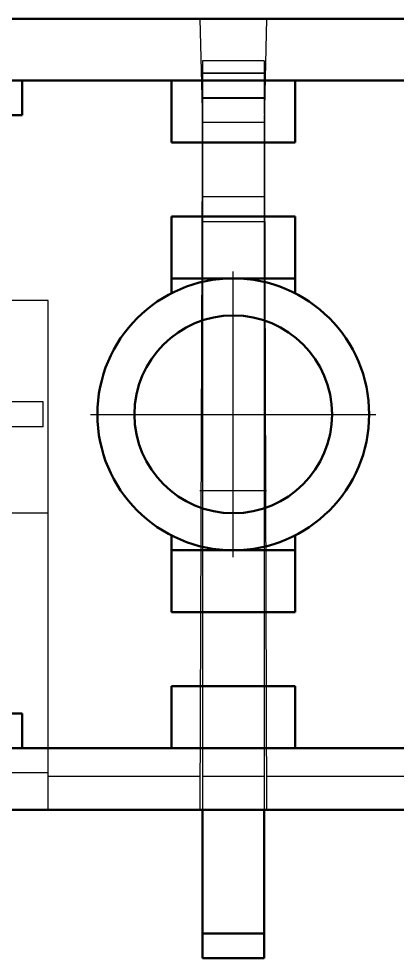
# Model space of a CAD drawing. Header units: inches. Extents: x -1.5 to 1.5, y -0.23 to 0.16.
# Drawn here: x 0.3332 to 0.4864, y -0.22 to 0.16 of the extents above; entities that cross this region are included whole.
import ezdxf

# ---------------------------------------------------------------- set-up
doc = ezdxf.new("R2010")
doc.units = ezdxf.units.IN
doc.header["$MEASUREMENT"] = 0
doc.linetypes.add('Center', pattern=[1.5, 0.45, -0.5, 0.05, -0.5])
doc.linetypes.add('Dashed', pattern=[2, 1, -1])
for name, color, linetype, lineweight in [('AM_4', 7, 'Continuous', 50), ('AM_7', 7, 'Center', 25), ('AM_9', 6, 'Dashed', 25)]:
    doc.layers.add(name, color=color, linetype=linetype, lineweight=lineweight)

msp = doc.modelspace()

# ---------------------------------------------------------------- linework, layer by layer
at = {"layer": 'AM_4'}
for p, q in [((1.505, 0.16), (-1.505, 0.16)), ((1.235, 0.135), (-1.235, 0.135)), ((0.3345, 0.121), (0.3345, 0.135)), ((0.395, 0.135), (0.395, 0.11)), ((0.445, 0.135), (0.445, 0.11)), ((-0.3345, 0.121), (0.3345, 0.121)), ((0.445, 0.11), (0.395, 0.11)), ((0.395, 0.08), (0.395, 0.04899)), ((0.445, 0.08), (0.395, 0.08)), ((0.445, 0.08), (0.445, 0.04899)), ((0.445, 0.055), (0.395, 0.055)), ((0.395, -0.04899), (0.395, -0.08)), ((0.445, -0.04899), (0.445, -0.08)), ((0.445, -0.055), (0.395, -0.055)), ((0.445, -0.08), (0.395, -0.08)), ((0.395, -0.11), (0.395, -0.135)), ((0.445, -0.11), (0.395, -0.11)), ((0.445, -0.11), (0.445, -0.135)), ((0.3345, -0.121), (-0.3345, -0.121)), ((0.3345, -0.135), (0.3345, -0.121)), ((-1.235, -0.135), (1.235, -0.135)), ((-1.505, -0.16), (1.505, -0.16)), ((0.4075, -0.16), (0.4075, -0.22)), ((0.4325, -0.16), (0.4325, -0.22)), ((0.4325, -0.21), (0.4075, -0.21)), ((0.4325, -0.22), (0.4075, -0.22))]:
    msp.add_line(p, q, dxfattribs=at)
for radius in [0.055, 0.04]:
    msp.add_circle((0.42, 0), radius, dxfattribs=at)
at = {"layer": 'AM_7'}
for p, q in [((0.42, -0.05775), (0.42, 0.05775)), ((0.36225, 0), (0.47775, 0))]:
    msp.add_line(p, q, dxfattribs=at)
at = {"layer": 'AM_9'}
for p, q in [((0.4065, 0.16), (0.4075, 0.118)), ((0.4335, 0.16), (0.4325, 0.118)), ((0.4075, 0.143), (0.4065, -0.16)), ((0.4325, 0.143), (0.4075, 0.143)), ((0.4325, 0.143), (0.4335, -0.16)), ((0.4325, 0.138), (0.4075, 0.138)), ((0.4075, 0.138), (0.4075, -0.16)), ((0.4325, 0.13784), (0.4075, 0.13784)), ((0.4325, 0.128), (0.4075, 0.128)), ((0.4075, 0.12784), (0.4325, 0.12784)), ((0.4325, 0.118), (0.4075, 0.118)), ((0.4325, 0.118), (0.4325, -0.16)), ((0.4325, 0.088), (0.4075, 0.088)), ((0.4075, 0.078), (0.4325, 0.078)), ((0.345, 0.046), (0.31875, 0.046)), ((0.345, -0.16), (0.345, 0.046)), ((0.34299, 0.005), (0.22402, 0.00551)), ((0.34299, -0.005), (0.34299, 0.005)), ((0.34299, -0.005), (-0.3125, -0.00551)), ((0.4335, -0.031), (0.4065, -0.031)), ((0.345, -0.04), (0.31875, -0.04)), ((0.345, -0.145), (-0.345, -0.145)), ((0.4065, -0.14655), (0.345, -0.14655)), ((0.4325, -0.14655), (0.4075, -0.14655)), ((0.495, -0.14655), (0.4335, -0.14655))]:
    msp.add_line(p, q, dxfattribs=at)

doc.saveas('drawing.dxf')
